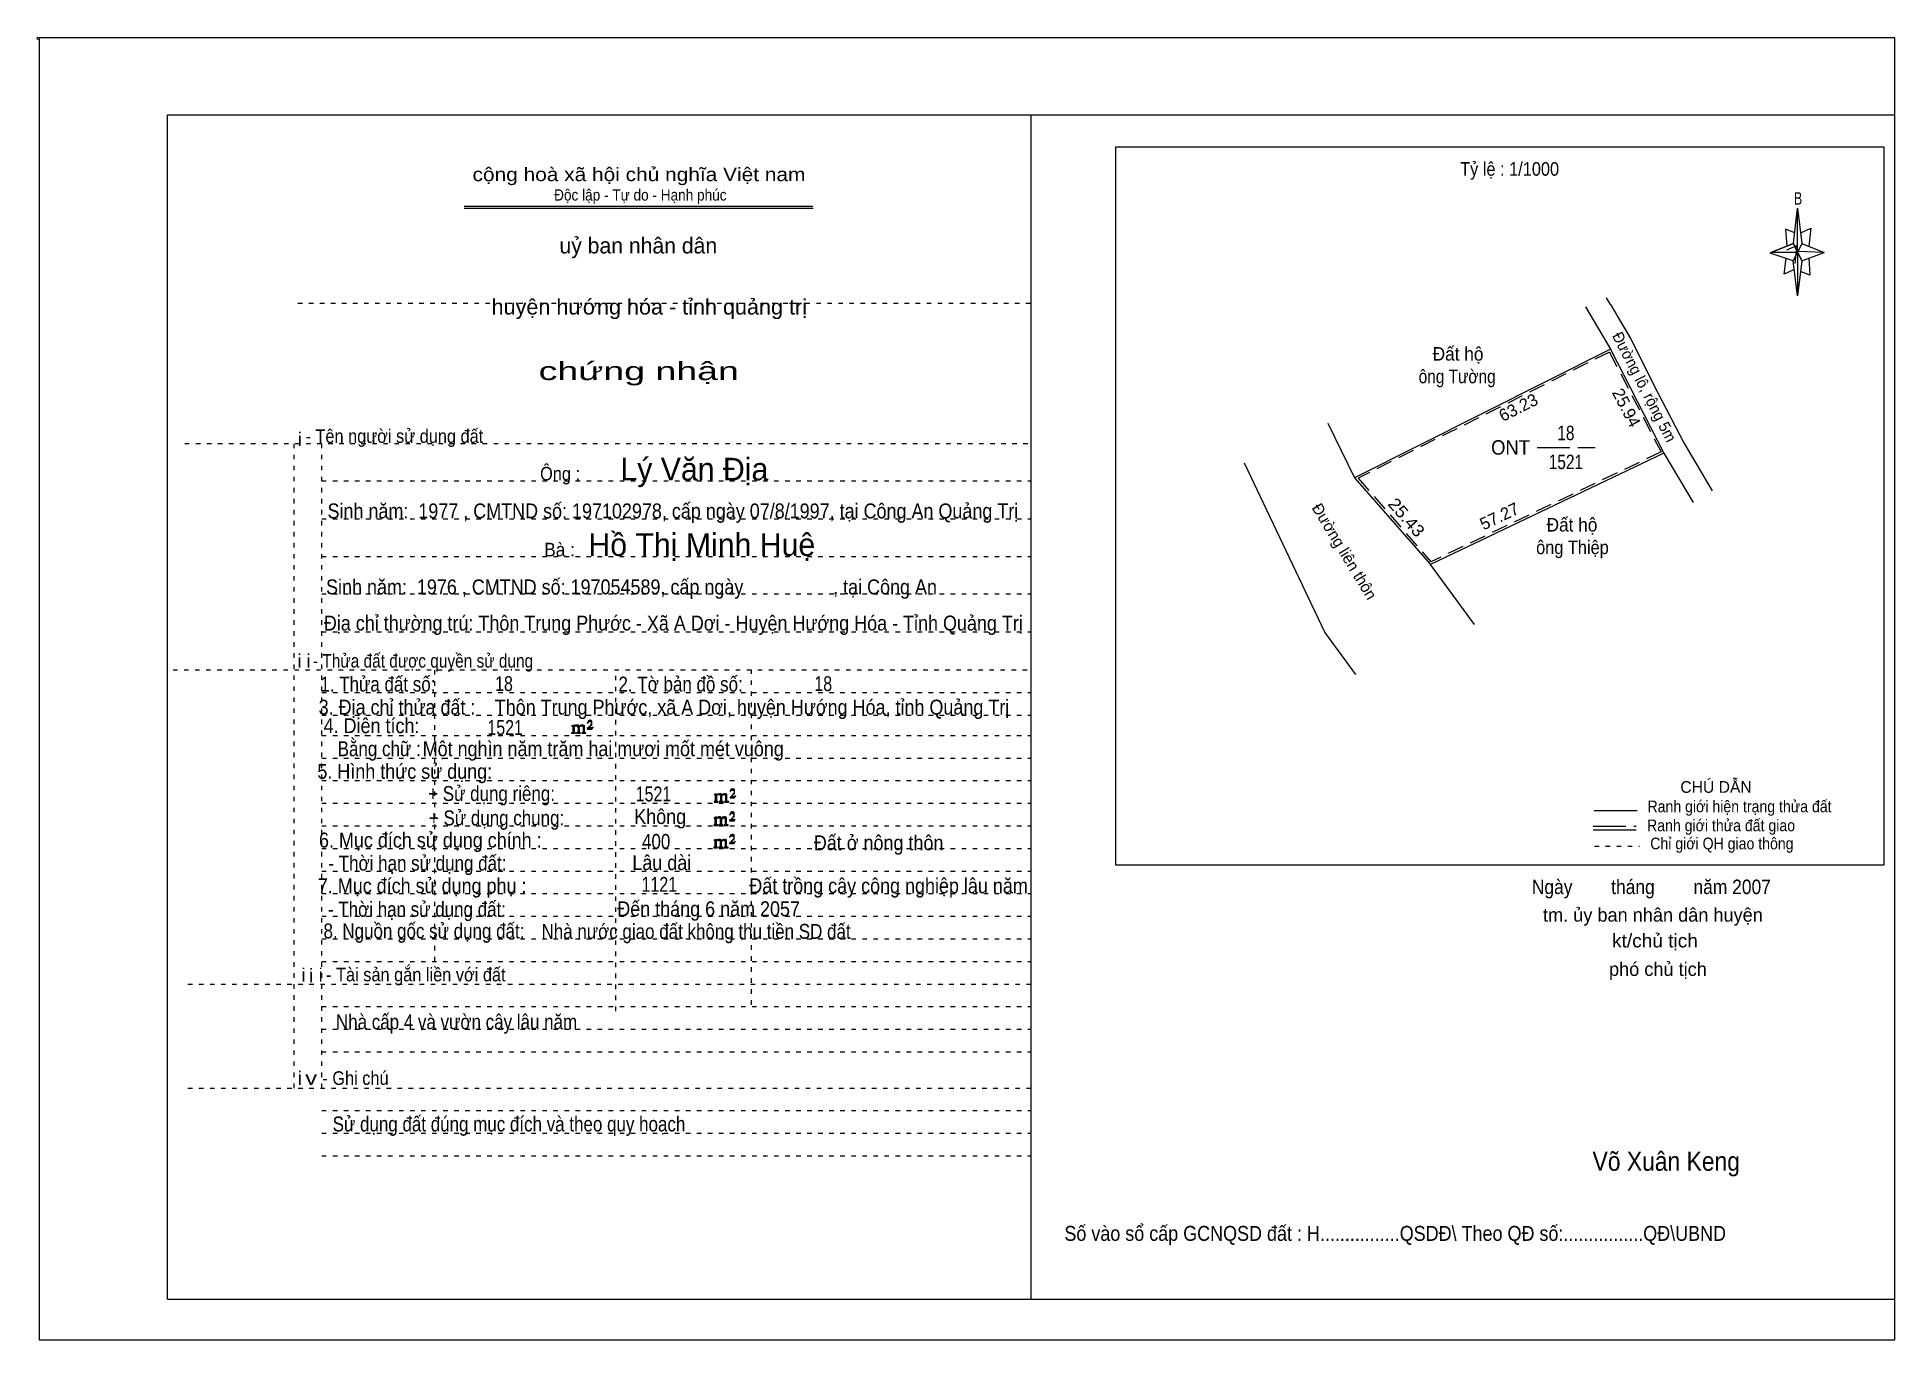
# Model space of a CAD drawing. Header units: centimetres. Extents: x -1.6 to 39.5, y -3.3 to 25.5.
import ezdxf
from ezdxf.enums import TextEntityAlignment as Align

# ---------------------------------------------------------------- set-up
doc = ezdxf.new("R2010")
doc.units = ezdxf.units.CM
doc.header["$LTSCALE"] = 0.12
for name, pattern in [('DOTTED', [1.5, 0.3, -1.2]), ('LONG_DASHED', [7.5, 6, -1.5]), ('MEDIUM_DASHED', [4.5, 3, -1.5])]:
    doc.linetypes.add(name, pattern=pattern)
for name, color, linetype, lineweight in [('1', 7, 'DOTTED', 13), ('10', 7, 'Continuous', 13), ('33', 7, 'LONG_DASHED', 13), ('4', 7, 'Continuous', 13), ('5', 7, 'Continuous', 13), ('50', 7, 'Continuous', 13)]:
    doc.layers.add(name, color=color, linetype=linetype, lineweight=lineweight)
doc.layers.add('30', color=7, linetype='Continuous')

msp = doc.modelspace()

# ---------------------------------------------------------------- hatches: boundary and pattern name
at = {"layer": '50'}
for points in [[(10.27, 10.13), (10.27, 10.12), (10.27, 10.11), (10.25, 10.11), (10.24, 10.11), (10.24, 10.1), (10.33, 10.1), (10.33, 10.11), (10.32, 10.11), (10.31, 10.11), (10.31, 10.12), (10.31, 10.13), (10.31, 10.24), (10.31, 10.25), (10.32, 10.26), (10.34, 10.26), (10.35, 10.26), (10.36, 10.26), (10.37, 10.25), (10.39, 10.22), (10.39, 10.13), (10.37, 10.12), (10.37, 10.11), (10.36, 10.11), (10.35, 10.11), (10.35, 10.1), (10.44, 10.1), (10.44, 10.11), (10.43, 10.11), (10.42, 10.11), (10.42, 10.12), (10.42, 10.13), (10.42, 10.24), (10.44, 10.26), (10.45, 10.26), (10.46, 10.26), (10.49, 10.26), (10.49, 10.25), (10.5, 10.24), (10.5, 10.22), (10.5, 10.13), (10.5, 10.12), (10.49, 10.11), (10.49, 10.11), (10.47, 10.11), (10.47, 10.1), (10.56, 10.1), (10.56, 10.11), (10.55, 10.11), (10.54, 10.11), (10.53, 10.12), (10.53, 10.13), (10.53, 10.2), (10.53, 10.25), (10.53, 10.26), (10.52, 10.27), (10.5, 10.28), (10.47, 10.28), (10.46, 10.28), (10.44, 10.27), (10.41, 10.25), (10.41, 10.26), (10.4, 10.28), (10.39, 10.28), (10.37, 10.28), (10.35, 10.28), (10.34, 10.28), (10.32, 10.26), (10.31, 10.26), (10.31, 10.25), (10.31, 10.25), (10.31, 10.26), (10.31, 10.28), (10.24, 10.26), (10.24, 10.26), (10.25, 10.26), (10.27, 10.25), (10.27, 10.24), (10.27, 10.23)], [(10.69, 10.19), (10.72, 10.24), (10.72, 10.24), (10.71, 10.22), (10.69, 10.22), (10.68, 10.22), (10.63, 10.22), (10.66, 10.26), (10.67, 10.27), (10.69, 10.28), (10.69, 10.3), (10.69, 10.32), (10.69, 10.34), (10.69, 10.35), (10.69, 10.37), (10.68, 10.38), (10.67, 10.38), (10.66, 10.39), (10.65, 10.39), (10.63, 10.38), (10.63, 10.38), (10.62, 10.37), (10.61, 10.35), (10.59, 10.33), (10.61, 10.33), (10.61, 10.35), (10.62, 10.35), (10.63, 10.36), (10.65, 10.36), (10.66, 10.36), (10.67, 10.35), (10.68, 10.35), (10.68, 10.32), (10.68, 10.3), (10.66, 10.28), (10.66, 10.26), (10.65, 10.25), (10.59, 10.2), (10.59, 10.19)], [(13.42, 8.61), (13.42, 8.6), (13.42, 8.59), (13.41, 8.59), (13.4, 8.59), (13.4, 8.57), (13.48, 8.57), (13.48, 8.59), (13.47, 8.59), (13.46, 8.59), (13.46, 8.6), (13.46, 8.61), (13.46, 8.72), (13.46, 8.73), (13.47, 8.74), (13.5, 8.74), (13.51, 8.74), (13.52, 8.74), (13.53, 8.73), (13.54, 8.69), (13.54, 8.61), (13.53, 8.6), (13.53, 8.59), (13.52, 8.59), (13.51, 8.59), (13.51, 8.57), (13.6, 8.57), (13.6, 8.59), (13.58, 8.59), (13.57, 8.59), (13.57, 8.6), (13.57, 8.61), (13.57, 8.72), (13.6, 8.74), (13.61, 8.74), (13.62, 8.74), (13.64, 8.74), (13.64, 8.73), (13.65, 8.72), (13.65, 8.69), (13.65, 8.61), (13.65, 8.6), (13.64, 8.59), (13.64, 8.59), (13.63, 8.59), (13.63, 8.57), (13.72, 8.57), (13.72, 8.59), (13.7, 8.59), (13.69, 8.59), (13.68, 8.6), (13.68, 8.61), (13.68, 8.68), (13.68, 8.73), (13.68, 8.74), (13.67, 8.75), (13.65, 8.76), (13.63, 8.76), (13.62, 8.76), (13.6, 8.75), (13.56, 8.73), (13.56, 8.74), (13.55, 8.76), (13.54, 8.76), (13.53, 8.76), (13.51, 8.76), (13.5, 8.76), (13.47, 8.74), (13.46, 8.74), (13.46, 8.73), (13.46, 8.73), (13.46, 8.74), (13.46, 8.76), (13.4, 8.74), (13.4, 8.74), (13.41, 8.74), (13.42, 8.73), (13.42, 8.72), (13.42, 8.71)], [(13.85, 8.67), (13.87, 8.72), (13.87, 8.72), (13.86, 8.69), (13.85, 8.69), (13.84, 8.69), (13.78, 8.69), (13.82, 8.74), (13.83, 8.75), (13.85, 8.76), (13.85, 8.78), (13.85, 8.79), (13.85, 8.82), (13.85, 8.83), (13.85, 8.85), (13.84, 8.86), (13.83, 8.86), (13.82, 8.87), (13.8, 8.87), (13.78, 8.86), (13.78, 8.86), (13.77, 8.85), (13.76, 8.83), (13.75, 8.81), (13.76, 8.81), (13.76, 8.83), (13.77, 8.83), (13.78, 8.84), (13.8, 8.84), (13.82, 8.84), (13.83, 8.83), (13.84, 8.83), (13.84, 8.79), (13.84, 8.78), (13.82, 8.76), (13.82, 8.74), (13.8, 8.73), (13.75, 8.68), (13.75, 8.67)], [(13.41, 8.09), (13.41, 8.08), (13.41, 8.07), (13.4, 8.07), (13.39, 8.07), (13.39, 8.06), (13.48, 8.06), (13.48, 8.07), (13.47, 8.07), (13.45, 8.07), (13.45, 8.08), (13.45, 8.09), (13.45, 8.2), (13.45, 8.21), (13.47, 8.23), (13.49, 8.23), (13.5, 8.23), (13.51, 8.23), (13.52, 8.21), (13.53, 8.18), (13.53, 8.09), (13.52, 8.08), (13.52, 8.07), (13.51, 8.07), (13.5, 8.07), (13.5, 8.06), (13.59, 8.06), (13.59, 8.07), (13.58, 8.07), (13.57, 8.07), (13.57, 8.08), (13.57, 8.09), (13.57, 8.2), (13.59, 8.23), (13.6, 8.23), (13.61, 8.23), (13.63, 8.23), (13.63, 8.21), (13.64, 8.2), (13.64, 8.18), (13.64, 8.09), (13.64, 8.08), (13.63, 8.07), (13.63, 8.07), (13.62, 8.07), (13.62, 8.06), (13.71, 8.06), (13.71, 8.07), (13.7, 8.07), (13.69, 8.07), (13.67, 8.08), (13.67, 8.09), (13.67, 8.17), (13.67, 8.21), (13.67, 8.23), (13.66, 8.24), (13.64, 8.25), (13.62, 8.25), (13.61, 8.25), (13.59, 8.24), (13.55, 8.21), (13.55, 8.23), (13.54, 8.25), (13.53, 8.25), (13.52, 8.25), (13.5, 8.25), (13.49, 8.25), (13.47, 8.23), (13.45, 8.23), (13.45, 8.21), (13.45, 8.21), (13.45, 8.23), (13.45, 8.25), (13.39, 8.23), (13.39, 8.23), (13.4, 8.23), (13.41, 8.21), (13.41, 8.2), (13.41, 8.19)], [(13.84, 8.16), (13.86, 8.2), (13.86, 8.2), (13.85, 8.18), (13.84, 8.18), (13.83, 8.18), (13.77, 8.18), (13.81, 8.23), (13.82, 8.24), (13.84, 8.25), (13.84, 8.27), (13.84, 8.28), (13.84, 8.3), (13.84, 8.31), (13.84, 8.34), (13.83, 8.35), (13.82, 8.35), (13.81, 8.36), (13.8, 8.36), (13.77, 8.35), (13.77, 8.35), (13.76, 8.34), (13.75, 8.31), (13.74, 8.29), (13.75, 8.29), (13.75, 8.31), (13.76, 8.31), (13.77, 8.33), (13.8, 8.33), (13.81, 8.33), (13.82, 8.31), (13.83, 8.31), (13.83, 8.28), (13.83, 8.27), (13.81, 8.25), (13.81, 8.23), (13.8, 8.21), (13.74, 8.17), (13.74, 8.16)], [(13.84, 7.66), (13.86, 7.71), (13.86, 7.71), (13.85, 7.68), (13.84, 7.68), (13.83, 7.68), (13.77, 7.68), (13.81, 7.73), (13.82, 7.74), (13.84, 7.75), (13.84, 7.77), (13.84, 7.78), (13.84, 7.81), (13.84, 7.82), (13.84, 7.84), (13.83, 7.85), (13.82, 7.85), (13.81, 7.86), (13.79, 7.86), (13.77, 7.85), (13.77, 7.85), (13.76, 7.84), (13.75, 7.82), (13.74, 7.8), (13.75, 7.8), (13.75, 7.82), (13.76, 7.82), (13.77, 7.83), (13.79, 7.83), (13.81, 7.83), (13.82, 7.82), (13.83, 7.82), (13.83, 7.78), (13.83, 7.77), (13.81, 7.75), (13.81, 7.73), (13.79, 7.72), (13.74, 7.67), (13.74, 7.66)], [(13.41, 7.6), (13.41, 7.59), (13.41, 7.58), (13.4, 7.58), (13.39, 7.58), (13.39, 7.56), (13.47, 7.56), (13.47, 7.58), (13.46, 7.58), (13.45, 7.58), (13.45, 7.59), (13.45, 7.6), (13.45, 7.71), (13.45, 7.72), (13.46, 7.73), (13.49, 7.73), (13.5, 7.73), (13.51, 7.73), (13.52, 7.72), (13.53, 7.68), (13.53, 7.6), (13.52, 7.59), (13.52, 7.58), (13.51, 7.58), (13.5, 7.58), (13.5, 7.56), (13.59, 7.56), (13.59, 7.58), (13.57, 7.58), (13.56, 7.58), (13.56, 7.59), (13.56, 7.6), (13.56, 7.71), (13.59, 7.73), (13.6, 7.73), (13.61, 7.73), (13.63, 7.73), (13.63, 7.72), (13.64, 7.71), (13.64, 7.68), (13.64, 7.6), (13.64, 7.59), (13.63, 7.58), (13.63, 7.58), (13.62, 7.58), (13.62, 7.56), (13.71, 7.56), (13.71, 7.58), (13.69, 7.58), (13.68, 7.58), (13.67, 7.59), (13.67, 7.6), (13.67, 7.67), (13.67, 7.72), (13.67, 7.73), (13.66, 7.74), (13.64, 7.75), (13.62, 7.75), (13.61, 7.75), (13.59, 7.74), (13.55, 7.72), (13.55, 7.73), (13.54, 7.75), (13.53, 7.75), (13.52, 7.75), (13.5, 7.75), (13.49, 7.75), (13.46, 7.73), (13.45, 7.73), (13.45, 7.72), (13.45, 7.72), (13.45, 7.73), (13.45, 7.75), (13.39, 7.73), (13.39, 7.73), (13.4, 7.73), (13.41, 7.72), (13.41, 7.71), (13.41, 7.7)]]:
    msp.add_hatch(color=256, dxfattribs=at).paths.add_polyline_path(points)

# ---------------------------------------------------------------- linework, layer by layer
at = {"layer": '1', "linetype": 'Continuous'}
for p, q in [((1.31, -2.42), (1.31, 23.78)), ((1.31, 23.78), (39.51, 23.78)), ((20.41, -2.42), (20.41, 23.78)), ((39.51, -2.42), (39.51, 23.78)), ((7.87, 21.76), (15.58, 21.76)), ((7.87, 21.71), (15.59, 21.71)), ((37.26, 20.55), (36.75, 20.72)), ((1.31, -2.42), (39.51, -2.42))]:
    msp.add_line(p, q, dxfattribs=at)
at = {"layer": '1'}
for p, q in [((4.19, 19.61), (20.41, 19.61)), ((1.69, 16.51), (20.41, 16.51)), ((4.11, 2.25), (4.11, 16.51)), ((4.72, 2.25), (4.72, 16.51)), ((4.72, 15.68), (20.41, 15.68)), ((4.72, 14.84), (20.41, 14.84)), ((4.72, 14.01), (20.41, 14.01)), ((4.72, 13.18), (20.41, 13.18)), ((4.72, 12.34), (20.41, 12.34)), ((1.43, 11.5), (20.41, 11.5)), ((7.22, 5.05), (7.22, 11.5)), ((11.22, 3.95), (11.22, 11.5)), ((14.22, 4.09), (14.22, 11.5)), ((4.72, 11), (20.41, 11)), ((4.72, 10.5), (20.41, 10.5)), ((4.72, 10.05), (20.41, 10.05)), ((4.72, 9.55), (20.41, 9.55)), ((4.72, 9.05), (20.41, 9.05)), ((4.72, 8.55), (20.41, 8.55)), ((4.72, 8.05), (20.41, 8.05)), ((4.72, 7.55), (20.41, 7.55)), ((4.72, 7.05), (20.41, 7.05)), ((4.72, 6.55), (20.41, 6.55)), ((4.72, 6.05), (20.41, 6.05)), ((4.72, 5.55), (20.41, 5.55)), ((4.72, 5.05), (20.41, 5.05)), ((1.76, 4.55), (20.41, 4.55)), ((4.72, 4.05), (20.41, 4.05)), ((4.72, 3.55), (20.41, 3.55)), ((4.72, 3.05), (20.41, 3.05)), ((1.76, 2.25), (20.41, 2.25)), ((4.72, 1.75), (20.41, 1.75)), ((4.72, 1.25), (20.41, 1.25)), ((4.72, 0.75), (20.41, 0.75))]:
    msp.add_line(p, q, dxfattribs=at)
at = {"layer": '1', "linetype": 'Continuous'}
msp.add_lwpolyline([(-1.53, -3.32), (39.51, -3.32), (39.51, 25.48), (-1.53, 25.48)], close=True, dxfattribs=at)
msp.add_lwpolyline([(37.27, 20.35), (37.06, 20.25), (37.11, 20.6)], dxfattribs=at)
at = {"layer": '10'}
for p, q in [((33.22, 19.58), (33.13, 19.73)), ((33.22, 18.59), (27.56, 15.75)), ((26.97, 16.96), (27.56, 15.75)), ((34.4, 16.29), (29.24, 13.83)), ((27.56, 15.75), (29.24, 13.83)), ((35.3, 15.75), (35.47, 15.46)), ((30.21, 12.5), (29.24, 13.83))]:
    msp.add_line(p, q, dxfattribs=at)
at = {"layer": '10', "linetype": 'MEDIUM_DASHED'}
for p, q in [((33.2, 18.53), (27.64, 15.74)), ((27.64, 15.74), (29.25, 13.89))]:
    msp.add_line(p, q, dxfattribs=at)
at = {"layer": '10'}
for points in [[(32.67, 19.53), (33.22, 18.59), (34.4, 16.29), (35.05, 15.2)], [(33.22, 19.58), (33.66, 18.83), (34.26, 17.64)], [(34.26, 17.64), (34.84, 16.52), (35.3, 15.75)], [(27.59, 11.4), (26.9, 12.33), (25.13, 16.07)]]:
    msp.add_lwpolyline(points, dxfattribs=at)
at = {"layer": '10', "linetype": 'MEDIUM_DASHED'}
msp.add_lwpolyline([(33.2, 18.53), (34.34, 16.32), (29.25, 13.89)], dxfattribs=at)
at = {"layer": '33'}
msp.add_line((31.6, 16.42), (32.88, 16.42), dxfattribs=at)
at = {"layer": '4'}
for p, q in [((32.86, 8.39), (33.81, 8.39)), ((32.84, 7.96), (33.79, 7.96))]:
    msp.add_line(p, q, dxfattribs=at)
at = {"layer": '4', "linetype": 'LONG_DASHED'}
msp.add_line((32.84, 8.04), (33.79, 8.04), dxfattribs=at)
at = {"layer": '4', "linetype": 'DOTTED'}
msp.add_line((32.87, 7.6), (33.86, 7.6), dxfattribs=at)
at = {"layer": '4'}
msp.add_lwpolyline([(22.28, 23.07), (39.27, 23.07), (39.27, 7.18), (22.28, 7.18)], close=True, dxfattribs=at)
msp.add_circle((-1.55, 25.47), 0.025, dxfattribs=at)
at = {"layer": '5'}
for p, q in [((37.27, 20.93), (37.36, 21.71)), ((37.45, 20.55), (37.36, 19.77)), ((37.45, 20.93), (37.95, 20.73)), ((37.61, 20.61), (37.63, 20.23)), ((37.63, 20.23), (37.42, 20.31))]:
    msp.add_line(p, q, dxfattribs=at)
for points in [[(37.36, 21.71), (37.45, 20.93), (37.36, 20.73)], [(37.36, 20.73), (36.77, 20.73), (37.27, 20.93), (37.45, 20.55), (37.95, 20.73), (37.36, 20.75)], [(37.36, 20.73), (37.36, 19.77), (37.26, 20.55)]]:
    msp.add_lwpolyline(points, close=True, dxfattribs=at)
for points in [[(37.3, 21.17), (37.09, 21.25), (37.12, 20.87)], [(37.43, 21.17), (37.65, 21.27), (37.61, 20.87)], [(37.36, 20.73), (37.27, 20.93), (36.77, 20.73)], [(37.12, 20.79), (37.34, 20.89), (37.3, 20.49)], [(37.36, 20.73), (37.45, 20.55), (37.95, 20.73)]]:
    msp.add_lwpolyline(points, dxfattribs=at)
at = {"layer": '50'}
for points in [[(10.27, 10.13), (10.27, 10.12), (10.27, 10.11), (10.25, 10.11), (10.24, 10.11), (10.24, 10.1), (10.33, 10.1), (10.33, 10.11), (10.32, 10.11), (10.31, 10.11), (10.31, 10.12), (10.31, 10.13), (10.31, 10.24), (10.31, 10.25), (10.32, 10.26), (10.34, 10.26), (10.35, 10.26), (10.36, 10.26), (10.37, 10.25), (10.39, 10.22), (10.39, 10.13), (10.37, 10.12), (10.37, 10.11), (10.36, 10.11), (10.35, 10.11), (10.35, 10.1), (10.44, 10.1), (10.44, 10.11), (10.43, 10.11), (10.42, 10.11), (10.42, 10.12), (10.42, 10.13), (10.42, 10.24), (10.44, 10.26), (10.45, 10.26), (10.46, 10.26), (10.49, 10.26), (10.49, 10.25), (10.5, 10.24), (10.5, 10.22), (10.5, 10.13), (10.5, 10.12), (10.49, 10.11), (10.49, 10.11), (10.47, 10.11), (10.47, 10.1), (10.56, 10.1), (10.56, 10.11), (10.55, 10.11), (10.54, 10.11), (10.53, 10.12), (10.53, 10.13), (10.53, 10.2), (10.53, 10.25), (10.53, 10.26), (10.52, 10.27), (10.5, 10.28), (10.47, 10.28), (10.46, 10.28), (10.44, 10.27), (10.41, 10.25), (10.41, 10.26), (10.4, 10.28), (10.39, 10.28), (10.37, 10.28), (10.35, 10.28), (10.34, 10.28), (10.32, 10.26), (10.31, 10.26), (10.31, 10.25), (10.31, 10.25), (10.31, 10.26), (10.31, 10.28), (10.24, 10.26), (10.24, 10.26), (10.25, 10.26), (10.27, 10.25), (10.27, 10.24), (10.27, 10.23)], [(10.69, 10.19), (10.72, 10.24), (10.72, 10.24), (10.71, 10.22), (10.69, 10.22), (10.68, 10.22), (10.63, 10.22), (10.66, 10.26), (10.67, 10.27), (10.69, 10.28), (10.69, 10.3), (10.69, 10.32), (10.69, 10.34), (10.69, 10.35), (10.69, 10.37), (10.68, 10.38), (10.67, 10.38), (10.66, 10.39), (10.65, 10.39), (10.63, 10.38), (10.63, 10.38), (10.62, 10.37), (10.61, 10.35), (10.59, 10.33), (10.61, 10.33), (10.61, 10.35), (10.62, 10.35), (10.63, 10.36), (10.65, 10.36), (10.66, 10.36), (10.67, 10.35), (10.68, 10.35), (10.68, 10.32), (10.68, 10.3), (10.66, 10.28), (10.66, 10.26), (10.65, 10.25), (10.59, 10.2), (10.59, 10.19)], [(13.42, 8.61), (13.42, 8.6), (13.42, 8.59), (13.41, 8.59), (13.4, 8.59), (13.4, 8.57), (13.48, 8.57), (13.48, 8.59), (13.47, 8.59), (13.46, 8.59), (13.46, 8.6), (13.46, 8.61), (13.46, 8.72), (13.46, 8.73), (13.47, 8.74), (13.5, 8.74), (13.51, 8.74), (13.52, 8.74), (13.53, 8.73), (13.54, 8.69), (13.54, 8.61), (13.53, 8.6), (13.53, 8.59), (13.52, 8.59), (13.51, 8.59), (13.51, 8.57), (13.6, 8.57), (13.6, 8.59), (13.58, 8.59), (13.57, 8.59), (13.57, 8.6), (13.57, 8.61), (13.57, 8.72), (13.6, 8.74), (13.61, 8.74), (13.62, 8.74), (13.64, 8.74), (13.64, 8.73), (13.65, 8.72), (13.65, 8.69), (13.65, 8.61), (13.65, 8.6), (13.64, 8.59), (13.64, 8.59), (13.63, 8.59), (13.63, 8.57), (13.72, 8.57), (13.72, 8.59), (13.7, 8.59), (13.69, 8.59), (13.68, 8.6), (13.68, 8.61), (13.68, 8.68), (13.68, 8.73), (13.68, 8.74), (13.67, 8.75), (13.65, 8.76), (13.63, 8.76), (13.62, 8.76), (13.6, 8.75), (13.56, 8.73), (13.56, 8.74), (13.55, 8.76), (13.54, 8.76), (13.53, 8.76), (13.51, 8.76), (13.5, 8.76), (13.47, 8.74), (13.46, 8.74), (13.46, 8.73), (13.46, 8.73), (13.46, 8.74), (13.46, 8.76), (13.4, 8.74), (13.4, 8.74), (13.41, 8.74), (13.42, 8.73), (13.42, 8.72), (13.42, 8.71)], [(13.85, 8.67), (13.87, 8.72), (13.87, 8.72), (13.86, 8.69), (13.85, 8.69), (13.84, 8.69), (13.78, 8.69), (13.82, 8.74), (13.83, 8.75), (13.85, 8.76), (13.85, 8.78), (13.85, 8.79), (13.85, 8.82), (13.85, 8.83), (13.85, 8.85), (13.84, 8.86), (13.83, 8.86), (13.82, 8.87), (13.8, 8.87), (13.78, 8.86), (13.78, 8.86), (13.77, 8.85), (13.76, 8.83), (13.75, 8.81), (13.76, 8.81), (13.76, 8.83), (13.77, 8.83), (13.78, 8.84), (13.8, 8.84), (13.82, 8.84), (13.83, 8.83), (13.84, 8.83), (13.84, 8.79), (13.84, 8.78), (13.82, 8.76), (13.82, 8.74), (13.8, 8.73), (13.75, 8.68), (13.75, 8.67)], [(13.41, 8.09), (13.41, 8.08), (13.41, 8.07), (13.4, 8.07), (13.39, 8.07), (13.39, 8.06), (13.48, 8.06), (13.48, 8.07), (13.47, 8.07), (13.45, 8.07), (13.45, 8.08), (13.45, 8.09), (13.45, 8.2), (13.45, 8.21), (13.47, 8.23), (13.49, 8.23), (13.5, 8.23), (13.51, 8.23), (13.52, 8.21), (13.53, 8.18), (13.53, 8.09), (13.52, 8.08), (13.52, 8.07), (13.51, 8.07), (13.5, 8.07), (13.5, 8.06), (13.59, 8.06), (13.59, 8.07), (13.58, 8.07), (13.57, 8.07), (13.57, 8.08), (13.57, 8.09), (13.57, 8.2), (13.59, 8.23), (13.6, 8.23), (13.61, 8.23), (13.63, 8.23), (13.63, 8.21), (13.64, 8.2), (13.64, 8.18), (13.64, 8.09), (13.64, 8.08), (13.63, 8.07), (13.63, 8.07), (13.62, 8.07), (13.62, 8.06), (13.71, 8.06), (13.71, 8.07), (13.7, 8.07), (13.69, 8.07), (13.67, 8.08), (13.67, 8.09), (13.67, 8.17), (13.67, 8.21), (13.67, 8.23), (13.66, 8.24), (13.64, 8.25), (13.62, 8.25), (13.61, 8.25), (13.59, 8.24), (13.55, 8.21), (13.55, 8.23), (13.54, 8.25), (13.53, 8.25), (13.52, 8.25), (13.5, 8.25), (13.49, 8.25), (13.47, 8.23), (13.45, 8.23), (13.45, 8.21), (13.45, 8.21), (13.45, 8.23), (13.45, 8.25), (13.39, 8.23), (13.39, 8.23), (13.4, 8.23), (13.41, 8.21), (13.41, 8.2), (13.41, 8.19)], [(13.84, 8.16), (13.86, 8.2), (13.86, 8.2), (13.85, 8.18), (13.84, 8.18), (13.83, 8.18), (13.77, 8.18), (13.81, 8.23), (13.82, 8.24), (13.84, 8.25), (13.84, 8.27), (13.84, 8.28), (13.84, 8.3), (13.84, 8.31), (13.84, 8.34), (13.83, 8.35), (13.82, 8.35), (13.81, 8.36), (13.8, 8.36), (13.77, 8.35), (13.77, 8.35), (13.76, 8.34), (13.75, 8.31), (13.74, 8.29), (13.75, 8.29), (13.75, 8.31), (13.76, 8.31), (13.77, 8.33), (13.8, 8.33), (13.81, 8.33), (13.82, 8.31), (13.83, 8.31), (13.83, 8.28), (13.83, 8.27), (13.81, 8.25), (13.81, 8.23), (13.8, 8.21), (13.74, 8.17), (13.74, 8.16)], [(13.84, 7.66), (13.86, 7.71), (13.86, 7.71), (13.85, 7.68), (13.84, 7.68), (13.83, 7.68), (13.77, 7.68), (13.81, 7.73), (13.82, 7.74), (13.84, 7.75), (13.84, 7.77), (13.84, 7.78), (13.84, 7.81), (13.84, 7.82), (13.84, 7.84), (13.83, 7.85), (13.82, 7.85), (13.81, 7.86), (13.79, 7.86), (13.77, 7.85), (13.77, 7.85), (13.76, 7.84), (13.75, 7.82), (13.74, 7.8), (13.75, 7.8), (13.75, 7.82), (13.76, 7.82), (13.77, 7.83), (13.79, 7.83), (13.81, 7.83), (13.82, 7.82), (13.83, 7.82), (13.83, 7.78), (13.83, 7.77), (13.81, 7.75), (13.81, 7.73), (13.79, 7.72), (13.74, 7.67), (13.74, 7.66)], [(13.41, 7.6), (13.41, 7.59), (13.41, 7.58), (13.4, 7.58), (13.39, 7.58), (13.39, 7.56), (13.47, 7.56), (13.47, 7.58), (13.46, 7.58), (13.45, 7.58), (13.45, 7.59), (13.45, 7.6), (13.45, 7.71), (13.45, 7.72), (13.46, 7.73), (13.49, 7.73), (13.5, 7.73), (13.51, 7.73), (13.52, 7.72), (13.53, 7.68), (13.53, 7.6), (13.52, 7.59), (13.52, 7.58), (13.51, 7.58), (13.5, 7.58), (13.5, 7.56), (13.59, 7.56), (13.59, 7.58), (13.57, 7.58), (13.56, 7.58), (13.56, 7.59), (13.56, 7.6), (13.56, 7.71), (13.59, 7.73), (13.6, 7.73), (13.61, 7.73), (13.63, 7.73), (13.63, 7.72), (13.64, 7.71), (13.64, 7.68), (13.64, 7.6), (13.64, 7.59), (13.63, 7.58), (13.63, 7.58), (13.62, 7.58), (13.62, 7.56), (13.71, 7.56), (13.71, 7.58), (13.69, 7.58), (13.68, 7.58), (13.67, 7.59), (13.67, 7.6), (13.67, 7.67), (13.67, 7.72), (13.67, 7.73), (13.66, 7.74), (13.64, 7.75), (13.62, 7.75), (13.61, 7.75), (13.59, 7.74), (13.55, 7.72), (13.55, 7.73), (13.54, 7.75), (13.53, 7.75), (13.52, 7.75), (13.5, 7.75), (13.49, 7.75), (13.46, 7.73), (13.45, 7.73), (13.45, 7.72), (13.45, 7.72), (13.45, 7.73), (13.45, 7.75), (13.39, 7.73), (13.39, 7.73), (13.4, 7.73), (13.41, 7.72), (13.41, 7.71), (13.41, 7.7)]]:
    msp.add_lwpolyline(points, close=True, dxfattribs=at)

# ---------------------------------------------------------------- texts
at = {"layer": '1'}
for s, height, width, p in [('cộng hoà xã hội chủ nghĩa Việt nam', 0.3, 1.15, (11.735, 22.31)), ('Độc lập - Tự do - Hạnh phúc', 0.25, 0.9, (11.765, 21.88)), ('chứng nhận', 0.4, 1.55, (11.73, 17.91)), ('- Tên người sử dụng đất', 0.3, 0.9, (6.325, 16.52)), ('- Thửa đất được quyền sử dụng', 0.3, 0.85, (6.96, 11.55)), ('- Tài sản gắn liền với đất ', 0.3, 0.9, (6.85, 4.61)), ('v', 0.3, 1.3, (4.485, 2.32)), ('- Ghi chú', 0.3, 0.9, (5.465, 2.32))]:
    msp.add_text(s, height=height, dxfattribs=dict(at, width=width)).set_placement(p, align=Align.CENTER)
for s, height, p in [('uỷ ban nhân dân', 0.35, (11.72, 20.71)), ('i', 0.3, (4.235, 16.45)), ('i', 0.3, (4.225, 11.55)), ('i', 0.3, (4.425, 11.55)), ('i', 0.3, (4.315, 4.6)), ('i', 0.3, (4.485, 4.59)), ('i', 0.3, (4.695, 4.6)), ('i', 0.3, (4.235, 2.32))]:
    msp.add_text(s, height=height, dxfattribs=at).set_placement(p, align=Align.CENTER)
at = {"layer": '10'}
for s, height, width, p in [('Tỷ lệ : 1/1000', 0.3, 0.9, (30.99, 22.43)), ('Đất hộ', 0.3, 0.95, (29.85, 18.34)), ('ông Tường', 0.3, 0.85, (29.83, 17.84)), ('Đất hộ', 0.3, 0.95, (32.37, 14.56)), ('ông Thiệp', 0.3, 0.9, (32.38, 14.06)), ('Võ Xuân Keng', 0.42, 0.9, (34.455, 0.42))]:
    msp.add_text(s, height=height, dxfattribs=dict(at, width=width)).set_placement(p, align=Align.CENTER)
at = {"layer": '10', "width": 0.95}
msp.add_text('Đường lô, rộng 5m ', height=0.2498, rotation=297.16, dxfattribs=at).set_placement((33.88, 17.662), align=Align.CENTER)
at = {"layer": '10'}
for s, p in [('Lý Văn Địa', (12.96, 15.69)), ('Hồ Thị Minh Huệ', (13.125, 14.02))]:
    msp.add_text(s, height=0.5, dxfattribs=at).set_placement(p, align=Align.CENTER)
msp.add_text('Đường liên thôn ', height=0.25, rotation=301.259, dxfattribs=at).set_placement((27.254, 14.015), align=Align.CENTER)
at = {"layer": '30'}
for s, height, rotation, p in [('25.94', 0.27, 297.385, (33.454, 17.237)), ('63.23', 0.2698, 26.731, (31.244, 17.184)), ('57.27', 0.27, 25.438, (30.822, 14.776))]:
    msp.add_text(s, height=height, rotation=rotation, dxfattribs=at).set_placement(p, align=Align.CENTER)
at = {"layer": '30', "width": 1.1}
msp.add_text('25.43', height=0.27, rotation=310.997, dxfattribs=at).set_placement((28.607, 14.784), align=Align.CENTER)
at = {"layer": '33', "width": 0.8}
for s, p in [('18', (32.235, 16.58)), ('1521', (32.235, 15.94))]:
    msp.add_text(s, height=0.32, dxfattribs=at).set_placement(p, align=Align.CENTER)
at = {"layer": '33', "width": 0.95}
msp.add_text('ONT', height=0.32, dxfattribs=at).set_placement((31.44, 16.26), align=Align.RIGHT)
at = {"layer": '4'}
msp.add_text('CHÚ DẪN', height=0.2591, dxfattribs=at).set_placement((35.555, 8.78), align=Align.CENTER)
at = {"layer": '4', "width": 0.9}
for s, p in [('Ranh giới hiện trạng thửa đất', (36.075, 8.35)), ('Ranh giới thửa đất giao ', (35.71, 7.93)), ('Chỉ giới QH giao thông', (35.685, 7.53))]:
    msp.add_text(s, height=0.2591, dxfattribs=at).set_placement(p, align=Align.CENTER)
at = {"layer": '5', "width": 0.75}
msp.add_text('B', height=0.276, dxfattribs=at).set_placement((37.37, 21.79), align=Align.CENTER)
at = {"layer": '50'}
for s, height, width, p in [('  huyện hướng hóa - tỉnh quảng trị', 0.34, 1.05, (11.83, 19.36)), ('Ông :', 0.3, 0.9, (9.99, 15.69)), ('Sinh năm:  1977 , CMTND số: 197102978, cấp ngày 07/8/1997, tại Công An Quảng Trị', 0.33, 0.9, (12.485, 14.85)), ('Bà :', 0.3, 0.95, (9.98, 14.01)), ('Sinh năm:  1976 , CMTND số: 197054589, cấp ngày                  , tại Công An ', 0.33, 0.9, (11.625, 13.17)), ('Địa chỉ thường trú: Thôn Trung Phước - Xã A Dơi - Huyện Hướng Hóa - Tỉnh Quảng Trị', 0.33, 0.9, (12.495, 12.37)), ('1. Thửa đất số:  ', 0.33, 0.85, (6.065, 11.02)), ('18', 0.33, 0.8, (8.75, 11.03)), ('2. Tờ bản đồ số:  ', 0.33, 0.85, (12.76, 11.02)), ('18', 0.33, 0.8, (15.81, 11.03)), ('3. Địa chỉ thửa đất : ', 0.33, 0.9, (6.44, 10.51)), ('Thôn Trung Phước, xã A Dơi, huyện Hướng Hóa, tỉnh Quảng Trị', 0.33, 0.9, (14.235, 10.51)), ('4. Diện tích: ', 0.33, 0.9, (5.875, 10.1)), ('1521', 0.33, 0.8, (8.775, 10.06)), ('Bằng chữ :', 0.33, 0.85, (5.99, 9.59)), ('Một nghìn năm trăm hai mươi mốt mét vuông', 0.33, 0.9, (10.945, 9.59)), ('5. Hình thức sử dụng:', 0.33, 0.9, (6.555, 9.09)), ('+ Sử dụng riêng:', 0.33, 0.85, (8.475, 8.6)), ('1521', 0.33, 0.8, (12.055, 8.59)), ('+ Sử dụng chung:', 0.33, 0.85, (8.585, 8.06)), ('Không', 0.33, 0.9, (12.205, 8.09)), ('6. Mục đích sử dụng chính :', 0.33, 0.9, (7.12, 7.57)), ('400', 0.33, 0.85, (12.115, 7.54)), ('Đất ở nông thôn', 0.33, 0.9, (17.035, 7.51)), ('- Thời hạn sử dụng đất:', 0.33, 0.85, (6.835, 7.06)), ('Lâu dài', 0.33, 0.9, (12.24, 7.07)), ('7. Mục đích sử dụng phụ :', 0.33, 0.9, (6.94, 6.56)), ('1121', 0.33, 0.8, (12.185, 6.59)), ('Đất trồng cây công nghiệp lâu năm', 0.33, 0.9, (17.255, 6.56)), ('Ngày        tháng        năm 2007', 0.32, 0.9, (34.125, 6.54)), ('- Thời hạn sử dụng đất:', 0.33, 0.85, (6.825, 6.04)), ('Đến tháng 6 năm 2057', 0.33, 0.9, (13.275, 6.05)), ('8. Nguồn gốc sử dụng đất:', 0.33, 0.85, (6.98, 5.56)), ('Nhà nước giao đất không thu tiền SD đất ', 0.33, 0.85, (13.05, 5.55)), ('kt/chủ tịch', 0.3, 1.05, (34.205, 5.36)), ('Nhà cấp 4 và vườn cây lâu năm', 0.33, 0.85, (7.7, 3.55)), ('Sử dụng đất đúng mục đích và theo quy hoạch', 0.33, 0.85, (8.86, 1.29)), ('Số vào sổ cấp GCNQSD đất : H................QSDĐ\\ Theo QĐ số:................QĐ\\UBND', 0.33, 0.9, (28.46, -1.13))]:
    msp.add_text(s, height=height, dxfattribs=dict(at, width=width)).set_placement(p, align=Align.CENTER)
for s, p in [('tm. ủy ban nhân dân huyện ', (34.215, 5.93)), ('phó chủ tịch', (34.27, 4.73))]:
    msp.add_text(s, height=0.3, dxfattribs=at).set_placement(p, align=Align.CENTER)

doc.saveas('drawing.dxf')
